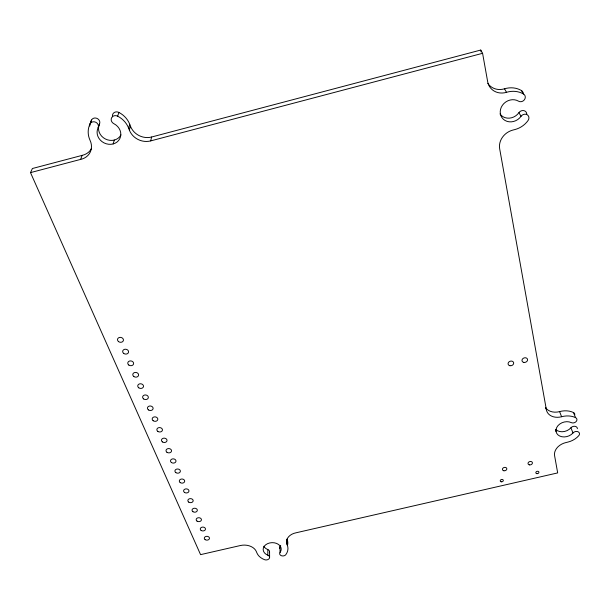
<?xml version="1.0" encoding="UTF-8"?>
<svg xmlns="http://www.w3.org/2000/svg" width="610" height="610" viewBox="0 0 610 610"><rect width="100%" height="100%" fill="white"/><g stroke="black" fill="none" stroke-linecap="round" stroke-linejoin="round"><path stroke-width="0.91" d="M112.56 116.769A4.644 4.178 27.8 0 1 114.108 112.621A4.644 4.178 27.8 0 1 118.881 112.438L117.661 116.182A21.426 19.101 26.2 0 1 128.619 128.138L129.335 130.029A17.027 15.463 24.8 0 0 150.685 140.902L151.623 137.014L480.741 50.05L482.586 53.306L487.55 81.038A16.561 14.884 -39.7 0 0 506.506 92.316A22.41 19.939 -35.6 0 1 523.548 94.031A4.415 3.919 -37.7 0 1 524.478 99.651A4.415 3.919 -37.7 0 1 518.538 101.184A11.933 10.614 -35.8 0 0 505.705 102.023A11.933 10.614 -35.8 0 0 500.368 113.78A11.956 10.637 -35.8 0 0 509.053 121.794A11.956 10.637 -35.8 0 0 521.024 116.319A4.56 4.026 -35.4 0 1 527.154 114.733A4.56 4.026 -35.4 0 1 528.085 120.483A21.053 18.727 -35.8 0 1 514.909 129.549L512.918 130.06A16.493 14.518 -32.2 0 0 499.666 148.764L546.301 409.318A13.344 10.294 -18.4 0 0 561.604 416.729A18.109 13.755 -17.8 0 1 575.588 417.644A3.576 2.73 -18.5 0 1 576.214 421.472A3.576 2.73 -18.5 0 1 571.303 422.616A9.707 7.381 -17.9 0 0 557.959 425.666A9.707 7.381 -17.9 0 0 559.652 436.013A9.707 7.381 -17.9 0 0 572.996 432.963A3.713 2.798 -18.2 0 1 578.097 431.773A3.713 2.798 -18.2 0 1 578.737 435.708A17.126 13.016 -17.9 0 1 567.643 442.158L565.988 442.54A13.504 10.118 -17.3 0 0 554.589 455.639L557.677 472.91L296.079 532.782A12.261 9.066 -3.3 0 0 287.127 544.699A16.882 12.421 -2.1 0 1 285.823 554.658A3.302 2.417 -2.6 0 1 281.324 555.679A3.302 2.417 -2.6 0 1 280.066 552.408A9.028 6.641 -2.1 0 0 276.589 543.418A9.028 6.641 -2.1 0 0 264.298 546.202A9.028 6.641 -2.1 0 0 267.828 555.184A3.446 2.524 -1.9 0 1 269.178 558.6A3.446 2.524 -1.9 0 1 264.496 559.667A15.959 11.735 -2.1 0 1 256.856 552.828L256.406 551.707A12.78 9.348 -0.9 0 0 240.447 545.515L200.576 554.642L30.5 172.622L32.399 168.512L82.114 155.382A16.234 14.236 26.9 0 0 91.561 148.367M129.335 130.029L130.456 126.201L129.739 124.326A21.251 18.979 26.6 0 0 118.881 112.438M128.619 128.138L129.739 124.326M30.5 172.622L80.611 159.401A16.371 14.327 26.5 0 0 90.097 140.437A22.341 19.924 26 0 1 90.082 123.838A4.491 3.98 27.8 0 1 95.861 122.297A4.491 3.98 27.8 0 1 98.096 127.879A12.131 10.812 26.2 0 0 100.314 140.102A12.131 10.812 26.2 0 0 113.117 143.952L114.36 140.041M98.096 127.879L99.476 124.059A4.453 3.957 28.1 0 0 97.264 118.515A4.453 3.957 28.1 0 0 91.531 120.04L90.082 123.838M80.611 159.401L82.114 155.382M150.685 140.902L482.586 53.306M487.817 83.349A16.424 14.785 -40.1 0 0 504.508 88.801A22.234 19.817 -36 0 1 521.405 90.516L523.548 94.031M500.002 113.963A11.864 10.568 -36.2 0 0 518.927 112.659L521.024 116.319M504.508 88.801L506.506 92.316M545.546 407.541A13.252 10.256 -18.5 0 0 559.576 411.605A17.987 13.71 -17.9 0 1 573.469 412.528L575.588 417.644M555.779 429.524A9.646 7.358 -18 0 0 570.914 427.793L572.996 432.963M559.576 411.605L561.604 416.729M555.397 429.806L556.053 431.537M545.653 407.617L546.301 409.318M480.741 50.05L481.076 51.888M287.127 544.699L286.974 539.087A16.775 12.383 -2 0 1 287.584 544.982M280.669 545.569A8.975 6.618 -2.1 0 1 279.959 546.766L280.066 552.408M269.567 551.676L269.605 557.326M263.81 546.255A8.975 6.618 -2.1 0 0 267.805 549.526L267.82 555.192M89.761 126.041A22.158 19.794 26.4 0 1 89.967 124.653M90.112 123.967A22.158 19.794 26.4 0 1 91.531 120.04M267.798 549.541A3.431 2.516 -1.8 0 1 269.33 552.645M518.927 112.659A4.522 3.995 -35.8 0 1 523.197 110.547A4.522 3.995 -35.8 0 1 526.613 113.109M526.735 113.62A4.522 3.995 -35.8 0 1 526.781 114.161M521.405 90.516A4.384 3.896 -38.1 0 1 523.144 93.521M151.623 137.014A16.889 15.357 25.3 0 1 130.456 126.201M279.67 548.611A3.279 2.417 -2.6 0 1 279.959 546.766M570.914 427.793A3.683 2.791 -18.3 0 1 574.94 426.306A3.683 2.791 -18.3 0 1 577.373 428.7M573.469 412.528A3.553 2.714 -18.6 0 1 574.818 414.564M120.932 134.909A11.994 10.713 26.6 0 1 105.423 139.004A11.994 10.713 26.6 0 1 99.514 124.104M117.661 116.182A4.682 4.201 27.4 0 0 111.577 117.806A4.682 4.201 27.4 0 0 113.864 123.685A12.093 10.782 26.2 0 1 120.818 134.673A12.093 10.782 26.2 0 1 113.117 143.952M523.754 362.393A2.867 2.295 -18.5 0 0 527.566 359.442A2.867 2.295 -18.5 0 0 523.029 358.474A2.867 2.295 -18.5 0 0 523.754 362.393M509.868 365.703A2.859 2.295 -17.6 0 0 513.658 362.759A2.859 2.295 -17.6 0 0 509.106 361.791A2.859 2.295 -17.6 0 0 509.868 365.703M501.229 481.801A1.563 1.174 -13.7 0 0 503.296 480.283A1.563 1.174 -13.7 0 0 500.795 479.818A1.563 1.174 -13.7 0 0 501.229 481.801M536.808 473.65A1.571 1.174 -15.5 0 0 538.904 472.125A1.571 1.174 -15.5 0 0 536.419 471.644A1.571 1.174 -15.5 0 0 536.808 473.65M503.837 470.76A2.226 1.685 -14.1 0 0 506.796 468.579A2.226 1.685 -14.1 0 0 503.235 467.9A2.226 1.685 -14.1 0 0 503.837 470.76M529.419 464.873A2.242 1.685 -15.4 0 0 532.408 462.685A2.242 1.685 -15.4 0 0 528.855 461.999A2.242 1.685 -15.4 0 0 529.419 464.873M118.561 341.623A3.004 2.463 10.4 0 0 123.418 340.426A3.004 2.463 10.4 0 0 119.438 337.452A3.004 2.463 10.4 0 0 118.561 341.623M123.723 353.419A2.974 2.425 9.6 0 0 128.542 352.237A2.974 2.425 9.6 0 0 124.608 349.309A2.974 2.425 9.6 0 0 123.723 353.419M128.809 365.047A2.951 2.394 8.9 0 0 133.59 363.873A2.951 2.394 8.9 0 0 129.694 360.99A2.951 2.394 8.9 0 0 128.809 365.047M133.819 376.507A2.928 2.364 8.2 0 0 138.569 375.348A2.928 2.364 8.2 0 0 134.711 372.504A2.928 2.364 8.2 0 0 133.819 376.507M138.752 387.8A2.905 2.333 7.5 0 0 143.472 386.648A2.905 2.333 7.5 0 0 139.652 383.85A2.905 2.333 7.5 0 0 138.752 387.8M143.625 398.932A2.882 2.303 6.9 0 0 148.306 397.796A2.882 2.303 6.9 0 0 144.524 395.036A2.882 2.303 6.9 0 0 143.625 398.932M148.421 409.905A2.859 2.272 6.3 0 0 153.079 408.784A2.859 2.272 6.3 0 0 149.328 406.069A2.859 2.272 6.3 0 0 148.421 409.905M153.148 420.725A2.837 2.242 5.8 0 0 157.776 419.619A2.837 2.242 5.8 0 0 154.063 416.943A2.837 2.242 5.8 0 0 153.148 420.725M157.815 431.392A2.814 2.211 5.2 0 0 162.412 430.294A2.814 2.211 5.2 0 0 158.73 427.663A2.814 2.211 5.2 0 0 157.815 431.392M162.42 441.914A2.791 2.181 4.7 0 0 166.98 440.832A2.791 2.181 4.7 0 0 163.335 438.232A2.791 2.181 4.7 0 0 162.42 441.914M166.957 452.292A2.768 2.15 4.3 0 0 171.494 451.217A2.768 2.15 4.3 0 0 167.88 448.655A2.768 2.15 4.3 0 0 166.957 452.292M171.433 462.532A2.753 2.127 3.8 0 0 175.939 461.465A2.753 2.127 3.8 0 0 172.355 458.941A2.753 2.127 3.8 0 0 171.433 462.532M175.848 472.628A2.73 2.097 3.4 0 0 180.324 471.576A2.73 2.097 3.4 0 0 176.778 469.082A2.73 2.097 3.4 0 0 175.848 472.628M180.202 482.586A2.707 2.074 3 0 0 184.647 481.542A2.707 2.074 3 0 0 181.132 479.094A2.707 2.074 3 0 0 180.202 482.586M184.494 492.415A2.692 2.043 2.6 0 0 188.917 491.386A2.692 2.043 2.6 0 0 185.432 488.961A2.692 2.043 2.6 0 0 184.494 492.415M188.734 502.114A2.669 2.021 2.3 0 0 193.126 501.092A2.669 2.021 2.3 0 0 189.679 498.705A2.669 2.021 2.3 0 0 188.734 502.114M192.92 511.676A2.653 1.99 1.9 0 0 197.282 510.669A2.653 1.99 1.9 0 0 193.866 508.313A2.653 1.99 1.9 0 0 192.92 511.676M197.045 521.123A2.638 1.967 1.6 0 0 201.384 520.124A2.638 1.967 1.6 0 0 197.991 517.798A2.638 1.967 1.6 0 0 197.045 521.123M201.125 530.441A2.615 1.944 1.3 0 0 205.433 529.449A2.615 1.944 1.3 0 0 202.07 527.162A2.615 1.944 1.3 0 0 201.125 530.441M205.143 539.644A2.6 1.914 1 0 0 209.428 538.66A2.6 1.914 1 0 0 206.096 536.404A2.6 1.914 1 0 0 205.143 539.644"/></g></svg>
